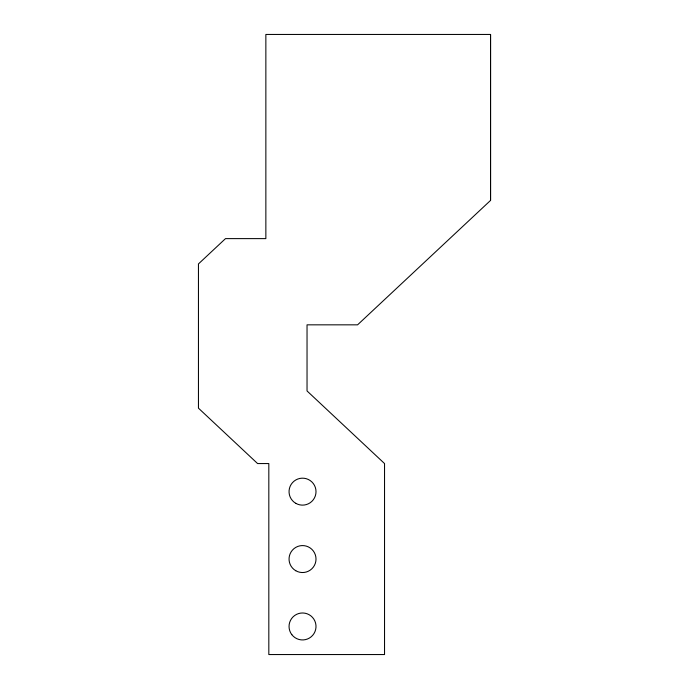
<?xml version="1.0" encoding="UTF-8"?>
<svg xmlns="http://www.w3.org/2000/svg" width="689" height="689" viewBox="0 0 689 689"><rect width="100%" height="100%" fill="white"/><g stroke="black" fill="none" stroke-linecap="round" stroke-linejoin="round"><path stroke-width="1.03" d="M490.551 200.421L490.551 34.45L265.859 34.45L265.859 238.618L225.501 238.618L198.449 263.93L198.449 408.155L257.591 463.559L268.822 463.559L268.822 654.55L384.54 654.55L384.54 463.559L307.036 390.947L307.036 324.838L357.574 324.838L490.551 200.421L490.551 34.45M295.788 503.323A13.479 13.479 0 0 0 316.01 491.645A13.479 13.479 0 0 0 295.788 479.975A13.479 13.479 0 0 0 295.788 503.323M295.788 570.733A13.479 13.479 0 0 0 316.01 559.055A13.479 13.479 0 0 0 295.788 547.385A13.479 13.479 0 0 0 295.788 570.733M291.835 634.672A13.479 13.479 0 0 0 314.985 631.615A13.479 13.479 0 0 0 300.757 613.098A13.479 13.479 0 0 0 291.835 634.672"/></g></svg>
